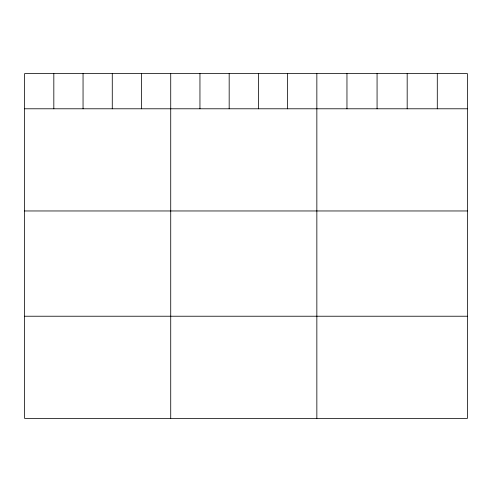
<?xml version="1.0" encoding="UTF-8"?>
<svg xmlns="http://www.w3.org/2000/svg" width="492" height="492" viewBox="0 0 492 492"><rect width="100%" height="100%" fill="white"/><g stroke="black" fill="none" stroke-linecap="round" stroke-linejoin="round"><path stroke-width="0.74" d="M467.4 108.787L467.4 418.397L24.6 418.397L24.6 73.603L467.4 73.603L467.4 108.787L24.6 108.787M24.6 210.963L467.4 210.963M24.6 316.227L467.4 316.227M437.29 73.603L437.29 108.787M407.179 73.603L407.179 108.787M377.069 73.603L377.069 108.787M346.958 73.603L346.958 108.787M316.848 73.603L316.848 418.397M287.623 73.603L287.623 108.787M258.398 73.603L258.398 108.787M229.174 73.603L229.174 108.787M199.949 73.603L199.949 108.787M170.724 73.603L170.724 418.397M141.499 73.603L141.499 108.787M112.274 73.603L112.274 108.787M83.05 73.603L83.05 108.787M53.825 73.603L53.825 108.787"/></g></svg>
